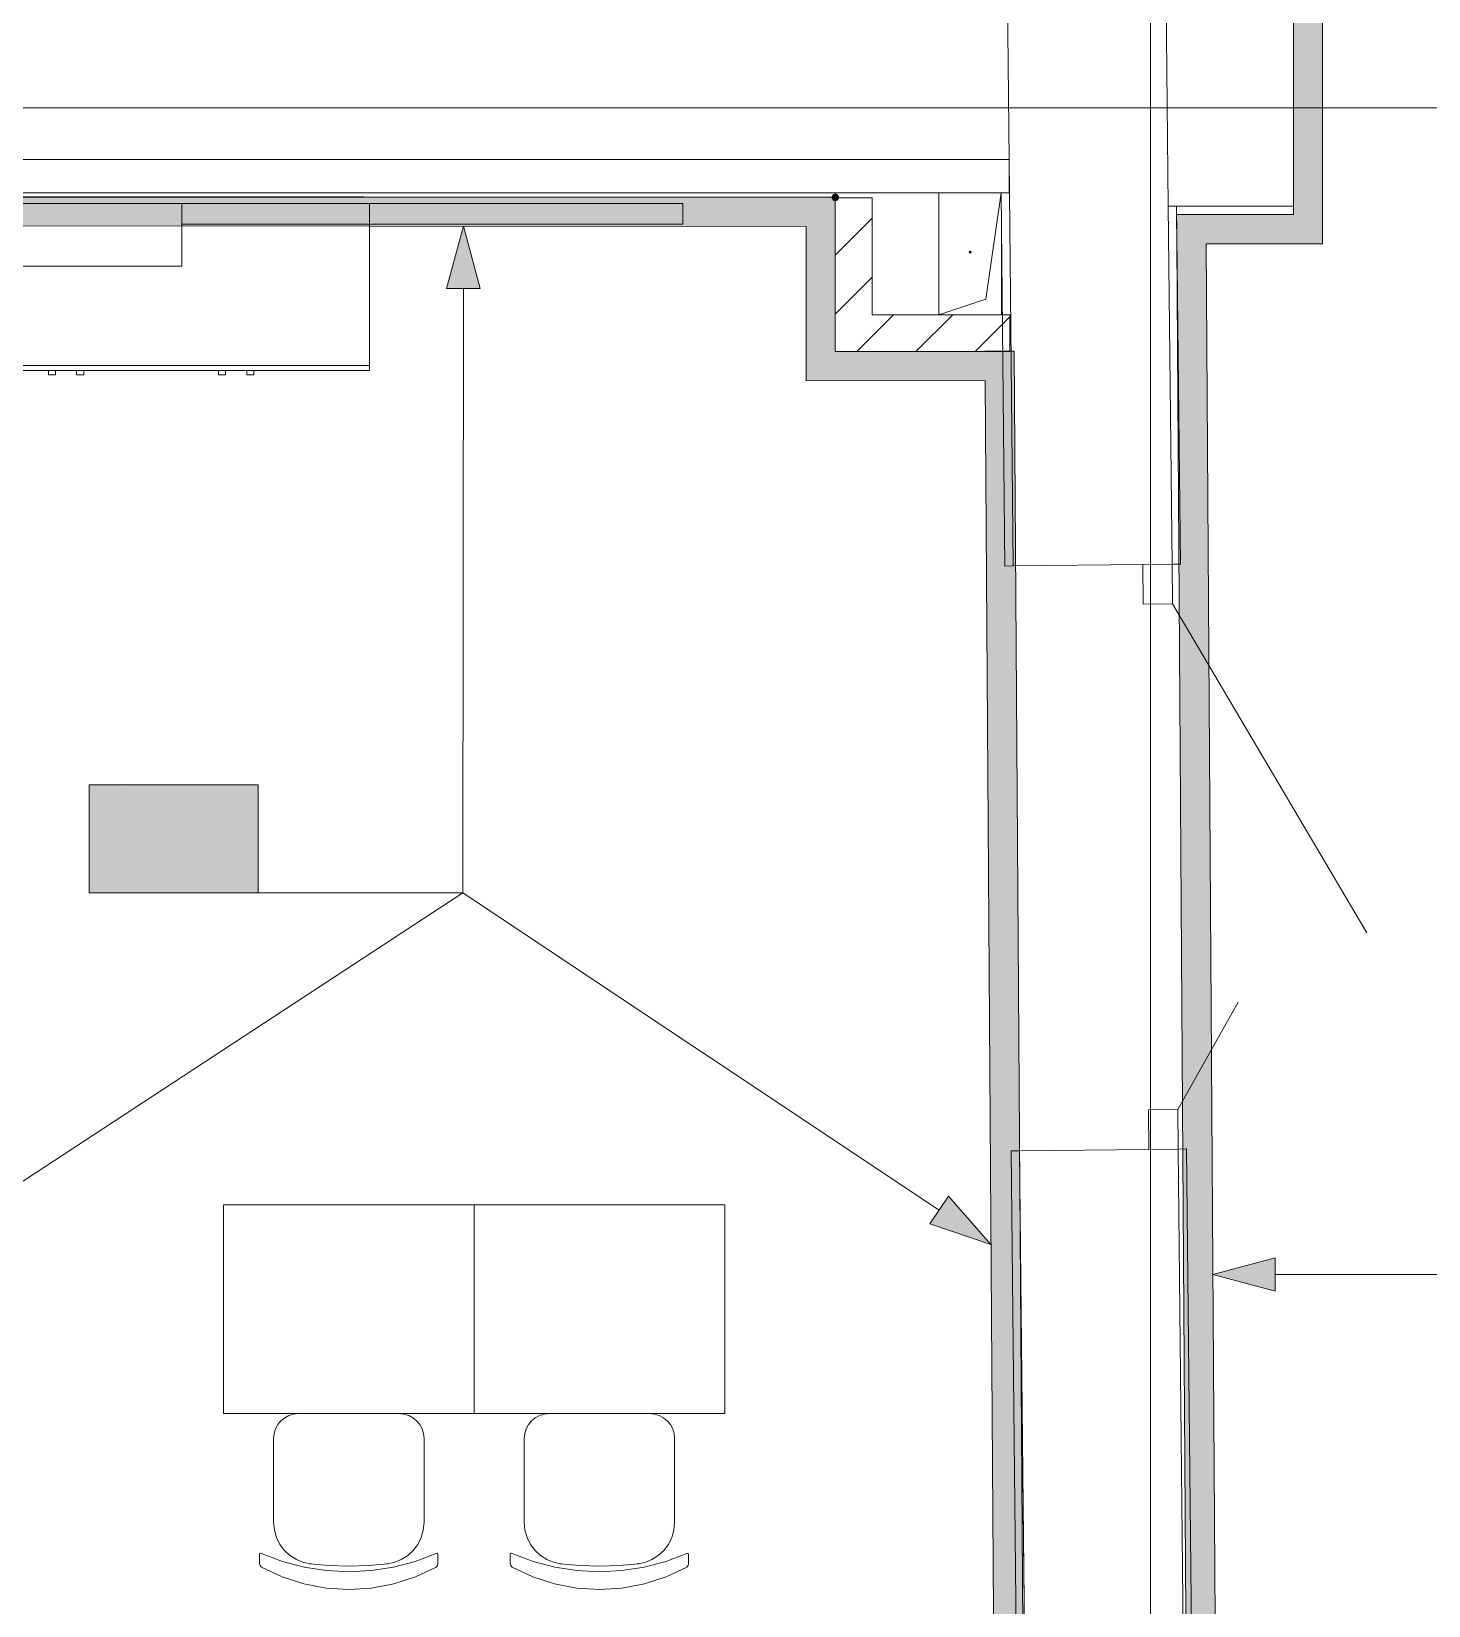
# Model space of a CAD drawing. Header units: millimetres. Extents: x 0 to 1189, y 0 to 841.
# Drawn here: x 276.89 to 310.33, y 454.52 to 492.2 of the extents above; entities that cross this region are included whole.
import ezdxf

# ---------------------------------------------------------------- set-up
doc = ezdxf.new("R2010")
doc.units = ezdxf.units.MM

msp = doc.modelspace()

# ---------------------------------------------------------------- hatches: boundary and pattern name
at = {"true_color": 0xf1d696}
h = msp.add_hatch(color=41, dxfattribs=at)
h.dxf.hatch_style = 2
h.paths.add_polyline_path([(307.79747, 487.821516), (307.097469, 487.821516), (307.097469, 493.921525), (307.79747, 493.921525)])
h = msp.add_hatch(color=41, dxfattribs=at)
h.dxf.hatch_style = 2
h.paths.add_polyline_path([(243.195372, 487.574516), (243.195372, 488.274517), (295.430451, 488.236517), (295.430451, 487.536516)])
at = {"true_color": 0x999999}
h = msp.add_hatch(color=253, dxfattribs=at)
h.dxf.hatch_style = 2
h.paths.add_polyline_path([(292.483447, 488.085516), (292.483447, 487.585516), (280.483429, 487.585516), (280.483429, 488.085516)])
at = {"true_color": 0xf1d696}
h = msp.add_hatch(color=41, dxfattribs=at)
h.dxf.hatch_style = 2
h.paths.add_polyline_path([(295.430451, 487.536516), (295.430451, 488.236517), (296.130452, 488.235517)])
h = msp.add_hatch(color=41, dxfattribs=at)
h.dxf.hatch_style = 2
h.paths.add_polyline_path([(295.430451, 487.536516), (296.130452, 488.234517), (296.130452, 487.535516)])
h = msp.add_hatch(color=7)
h.dxf.hatch_style = 2
h.paths.add_polyline_path([(296.040452, 488.222517), (296.06689, 488.158954), (296.130452, 488.132516), (296.194015, 488.158954), (296.220453, 488.222517), (296.220453, 488.235517), (296.194015, 488.299079), (296.130452, 488.325517), (296.06689, 488.299079), (296.040452, 488.235517)])
h = msp.add_hatch(color=41, dxfattribs=at)
h.dxf.hatch_style = 2
h.paths.add_polyline_path([(305.007466, 487.121515), (304.306465, 487.121515), (304.302465, 487.821516)])
h = msp.add_hatch(color=41, dxfattribs=at)
h.dxf.hatch_style = 2
h.paths.add_polyline_path([(304.302465, 487.821516), (305.002466, 487.821516), (305.007466, 487.121515)])
h = msp.add_hatch(color=41, dxfattribs=at)
h.dxf.hatch_style = 2
h.paths.add_polyline_path([(305.007466, 487.121515), (305.002466, 487.821516), (307.097469, 487.821516), (307.097469, 487.121515)])
h = msp.add_hatch(color=41, dxfattribs=at)
h.dxf.hatch_style = 2
h.paths.add_polyline_path([(307.097469, 487.821516), (307.79747, 487.121515), (307.097469, 487.121515)])
h = msp.add_hatch(color=41, dxfattribs=at)
h.dxf.hatch_style = 2
h.paths.add_polyline_path([(307.79747, 487.821516), (307.79747, 487.121515), (307.097469, 487.821516)])
at = {"true_color": 0x0077b0}
h = msp.add_hatch(color=144, dxfattribs=at)
h.dxf.hatch_style = 2
h.paths.add_polyline_path([(287.228439, 487.542516), (287.626439, 486.048513), (286.826438, 486.049513)])
at = {"true_color": 0xf1d696}
h = msp.add_hatch(color=41, dxfattribs=at)
h.dxf.hatch_style = 2
h.paths.add_polyline_path([(295.430451, 487.536516), (296.130452, 487.535516), (296.130452, 484.539511), (295.430451, 484.537511)])
h = msp.add_hatch(color=41, dxfattribs=at)
h.dxf.hatch_style = 2
h.paths.add_polyline_path([(305.741467, 374.821343), (305.041466, 374.821343), (304.306465, 487.121515), (305.007466, 487.121515)])
h = msp.add_hatch(color=41, dxfattribs=at)
h.dxf.hatch_style = 2
h.paths.add_polyline_path([(296.130452, 484.539511), (295.430451, 483.83751), (295.430451, 484.537511)])
h = msp.add_hatch(color=41, dxfattribs=at)
h.dxf.hatch_style = 2
h.paths.add_polyline_path([(296.130452, 484.539511), (296.130452, 483.83951), (295.430451, 483.83751)])
h = msp.add_hatch(color=41, dxfattribs=at)
h.dxf.hatch_style = 2
h.paths.add_polyline_path([(296.130452, 484.539511), (299.710458, 484.547511), (299.715458, 483.84751), (296.130452, 483.83951)])
h = msp.add_hatch(color=41, dxfattribs=at)
h.dxf.hatch_style = 2
h.paths.add_polyline_path([(299.710458, 484.547511), (300.410459, 484.549511), (299.715458, 483.84751)])
h = msp.add_hatch(color=41, dxfattribs=at)
h.dxf.hatch_style = 2
h.paths.add_polyline_path([(300.407459, 484.546511), (300.415459, 483.84951), (299.715458, 483.84751)])
h = msp.add_hatch(color=41, dxfattribs=at)
h.dxf.hatch_style = 2
h.paths.add_polyline_path([(299.715458, 483.84751), (300.415459, 483.84951), (300.92746, 408.844395), (300.227459, 408.844395)])
at = {"true_color": 0xffffff}
h = msp.add_hatch(color=7, dxfattribs=at)
h.dxf.hatch_style = 2
h.paths.add_polyline_path([(278.270425, 474.167495), (282.311431, 474.167495), (282.311431, 471.579491), (278.270425, 471.579491)])
h = msp.add_hatch(color=7, dxfattribs=at)
h.dxf.hatch_style = 2
h.paths.add_polyline_path([(278.270425, 474.167495), (282.311431, 474.167495), (282.311431, 471.579491), (278.270425, 471.579491)])
h = msp.add_hatch(color=7, dxfattribs=at)
h.dxf.hatch_style = 2
h.paths.add_polyline_path([(278.270425, 474.167495), (282.311431, 474.167495), (282.311431, 471.579491), (278.270425, 471.579491)])
at = {"true_color": 0x0077b0}
h = msp.add_hatch(color=144, dxfattribs=at)
h.paths.add_polyline_path([(279.481475, 472.771697), (279.481475, 473.578676), (279.451985, 473.735359), (279.362963, 473.866411), (279.234324, 473.952814), (279.077985, 473.982166), (278.921509, 473.952814), (278.790251, 473.866411), (278.702814, 473.735359), (278.674496, 473.578676), (278.674496, 472.771697), (278.702814, 472.615359), (278.790251, 472.486719), (278.921509, 472.397698), (279.077985, 472.368208), (279.234324, 472.397698), (279.362963, 472.486719), (279.451985, 472.615359)])
h.paths.add_polyline_path([(279.682117, 472.771697), (279.670964, 472.651041), (279.637538, 472.539015), (279.581891, 472.435981), (279.504075, 472.342301), (279.412306, 472.265001), (279.310253, 472.210491), (279.198589, 472.178202), (279.077985, 472.167565), (278.956253, 472.178202), (278.844545, 472.210491), (278.742347, 472.265001), (278.64914, 472.342301), (278.57141, 472.435981), (278.515952, 472.539015), (278.482716, 472.651041), (278.471648, 472.771697), (278.471648, 473.578676), (278.482716, 473.700409), (278.515952, 473.812116), (278.57141, 473.914315), (278.64914, 474.007522), (278.742347, 474.085338), (278.844545, 474.140985), (278.956253, 474.174411), (279.077985, 474.185564), (279.198641, 474.174454), (279.310667, 474.141329), (279.413701, 474.086501), (279.507382, 474.010278), (279.583286, 473.91664), (279.637951, 473.813494), (279.671015, 473.700839), (279.682117, 473.578676)])
h = msp.add_hatch(color=144, dxfattribs=at)
h.paths.add_polyline_path([(279.481475, 472.771697), (279.481475, 473.578676), (279.451985, 473.735359), (279.362963, 473.866411), (279.234324, 473.952814), (279.077985, 473.982166), (278.921509, 473.952814), (278.790251, 473.866411), (278.702814, 473.735359), (278.674496, 473.578676), (278.674496, 472.771697), (278.702814, 472.615359), (278.790251, 472.486719), (278.921509, 472.397698), (279.077985, 472.368208), (279.234324, 472.397698), (279.362963, 472.486719), (279.451985, 472.615359)])
h.paths.add_polyline_path([(279.682117, 472.771697), (279.670964, 472.651041), (279.637538, 472.539015), (279.581891, 472.435981), (279.504075, 472.342301), (279.412306, 472.265001), (279.310253, 472.210491), (279.198589, 472.178202), (279.077985, 472.167565), (278.956253, 472.178202), (278.844545, 472.210491), (278.742347, 472.265001), (278.64914, 472.342301), (278.57141, 472.435981), (278.515952, 472.539015), (278.482716, 472.651041), (278.471648, 472.771697), (278.471648, 473.578676), (278.482716, 473.700409), (278.515952, 473.812116), (278.57141, 473.914315), (278.64914, 474.007522), (278.742347, 474.085338), (278.844545, 474.140985), (278.956253, 474.174411), (279.077985, 474.185564), (279.198641, 474.174454), (279.310667, 474.141329), (279.413701, 474.086501), (279.507382, 474.010278), (279.583286, 473.91664), (279.637951, 473.813494), (279.671015, 473.700839), (279.682117, 473.578676)])
h = msp.add_hatch(color=144, dxfattribs=at)
h.paths.add_polyline_path([(279.481475, 472.771697), (279.481475, 473.578676), (279.451985, 473.735359), (279.362963, 473.866411), (279.234324, 473.952814), (279.077985, 473.982166), (278.921509, 473.952814), (278.790251, 473.866411), (278.702814, 473.735359), (278.674496, 473.578676), (278.674496, 472.771697), (278.702814, 472.615359), (278.790251, 472.486719), (278.921509, 472.397698), (279.077985, 472.368208), (279.234324, 472.397698), (279.362963, 472.486719), (279.451985, 472.615359)])
h.paths.add_polyline_path([(279.682117, 472.771697), (279.670964, 472.651041), (279.637538, 472.539015), (279.581891, 472.435981), (279.504075, 472.342301), (279.412306, 472.265001), (279.310253, 472.210491), (279.198589, 472.178202), (279.077985, 472.167565), (278.956253, 472.178202), (278.844545, 472.210491), (278.742347, 472.265001), (278.64914, 472.342301), (278.57141, 472.435981), (278.515952, 472.539015), (278.482716, 472.651041), (278.471648, 472.771697), (278.471648, 473.578676), (278.482716, 473.700409), (278.515952, 473.812116), (278.57141, 473.914315), (278.64914, 474.007522), (278.742347, 474.085338), (278.844545, 474.140985), (278.956253, 474.174411), (279.077985, 474.185564), (279.198641, 474.174454), (279.310667, 474.141329), (279.413701, 474.086501), (279.507382, 474.010278), (279.583286, 473.91664), (279.637951, 473.813494), (279.671015, 473.700839), (279.682117, 473.578676)])
h = msp.add_hatch(color=144, dxfattribs=at)
h.dxf.hatch_style = 2
h.paths.add_polyline_path([(281.904594, 473.841055), (281.673084, 473.609544), (281.602529, 473.578676), (281.526392, 473.603963), (281.501105, 473.6801), (281.529217, 473.750656), (281.924438, 474.145877), (281.965228, 474.175229), (282.006018, 474.185564), (282.082155, 474.160002), (282.107442, 474.08359), (282.107442, 472.266233), (282.082155, 472.191474), (282.006018, 472.167565), (281.929881, 472.191474), (281.904594, 472.266233)])
h = msp.add_hatch(color=144, dxfattribs=at)
h.dxf.hatch_style = 2
h.paths.add_polyline_path([(281.904594, 473.841055), (281.673084, 473.609544), (281.602529, 473.578676), (281.526392, 473.603963), (281.501105, 473.6801), (281.529217, 473.750656), (281.924438, 474.145877), (281.965228, 474.175229), (282.006018, 474.185564), (282.082155, 474.160002), (282.107442, 474.08359), (282.107442, 472.266233), (282.082155, 472.191474), (282.006018, 472.167565), (281.929881, 472.191474), (281.904594, 472.266233)])
h = msp.add_hatch(color=144, dxfattribs=at)
h.dxf.hatch_style = 2
h.paths.add_polyline_path([(281.904594, 473.841055), (281.673084, 473.609544), (281.602529, 473.578676), (281.526392, 473.603963), (281.501105, 473.6801), (281.529217, 473.750656), (281.924438, 474.145877), (281.965228, 474.175229), (282.006018, 474.185564), (282.082155, 474.160002), (282.107442, 474.08359), (282.107442, 472.266233), (282.082155, 472.191474), (282.006018, 472.167565), (281.929881, 472.191474), (281.904594, 472.266233)])
h = msp.add_hatch(color=144, dxfattribs=at)
h.dxf.hatch_style = 2
h.paths.add_polyline_path([(280.995015, 472.669722), (280.188036, 472.669722), (280.111899, 472.695285), (280.086612, 472.771697), (280.111899, 472.847834), (280.188036, 472.873121), (280.995015, 472.873121), (281.071152, 472.847834), (281.096439, 472.771697), (281.071152, 472.695285)])
h = msp.add_hatch(color=144, dxfattribs=at)
h.dxf.hatch_style = 2
h.paths.add_polyline_path([(280.995015, 472.669722), (280.188036, 472.669722), (280.111899, 472.695285), (280.086612, 472.771697), (280.111899, 472.847834), (280.188036, 472.873121), (280.995015, 472.873121), (281.071152, 472.847834), (281.096439, 472.771697), (281.071152, 472.695285)])
h = msp.add_hatch(color=144, dxfattribs=at)
h.dxf.hatch_style = 2
h.paths.add_polyline_path([(280.995015, 472.669722), (280.188036, 472.669722), (280.111899, 472.695285), (280.086612, 472.771697), (280.111899, 472.847834), (280.188036, 472.873121), (280.995015, 472.873121), (281.071152, 472.847834), (281.096439, 472.771697), (281.071152, 472.695285)])
h = msp.add_hatch(color=144, dxfattribs=at)
h.dxf.hatch_style = 2
h.paths.add_polyline_path([(299.856458, 463.159478), (298.392456, 463.654479), (298.836457, 464.32048)])
h = msp.add_hatch(color=144, dxfattribs=at)
h.dxf.hatch_style = 2
h.paths.add_polyline_path([(305.168466, 462.444477), (306.661469, 462.844478), (306.661469, 462.044477)])

# ---------------------------------------------------------------- linework, layer by layer
at = {"color": 7, "lineweight": 0}
for points in [[(303.672464, 237.628134), (303.672464, 730.151886)], [(307.097469, 493.921525), (307.097469, 487.821516)], [(307.097469, 488.021516), (307.097469, 493.721525)], [(307.79747, 487.121515), (307.79747, 493.921525)], [(202.529309, 490.37152), (863.72632, 490.37152)], [(240.423367, 489.135518), (300.290459, 489.135518)], [(300.290459, 489.135518), (300.391459, 479.407503)], [(300.290459, 488.335517), (300.290459, 489.135518)], [(240.423367, 488.335517), (300.290459, 488.335517)], [(295.430451, 488.236517), (242.49537, 488.275517)], [(296.130452, 488.235517), (242.49537, 488.235517)], [(296.130452, 488.235517), (295.430451, 488.236517)], [(296.130452, 484.539511), (296.130452, 488.235517)], [(296.130452, 488.222517), (296.130452, 484.539511)], [(297.010454, 488.222517), (296.130452, 488.222517)], [(297.010454, 485.419512), (297.010454, 488.222517)], [(298.610456, 485.419512), (298.610456, 488.335517)], [(298.610456, 488.335517), (298.610456, 485.419512)], [(300.098458, 488.335517), (299.735458, 485.794513)], [(300.298459, 488.335517), (300.098458, 488.333517)], [(300.098458, 488.333517), (300.191459, 479.405503)], [(300.391459, 479.407503), (300.298459, 488.335517)], [(304.302465, 488.023516), (304.102465, 488.021516)], [(304.102465, 488.021516), (307.097469, 488.021516)], [(304.191465, 479.446503), (304.102465, 488.021516)], [(304.391465, 479.448503), (304.302465, 488.023516)], [(307.097469, 488.021516), (304.302465, 488.021516)], [(304.302465, 488.021516), (304.302465, 487.821516)], [(307.097469, 487.821516), (307.097469, 488.021516)], [(304.302465, 487.821516), (307.097469, 487.821516)], [(304.302465, 487.821516), (304.306465, 487.121515)], [(307.097469, 487.821516), (304.302465, 487.821516)], [(243.195372, 487.574516), (295.430451, 487.536516)], [(295.430451, 487.536516), (295.430451, 484.537511)], [(300.110459, 487.227515), (300.110459, 485.419512)], [(300.110459, 485.419512), (300.110459, 487.227515)], [(299.335457, 486.919515), (299.360457, 486.944515), (299.385457, 486.919515)], [(299.335457, 486.919515), (299.347457, 486.941515)], [(299.385457, 486.919515), (299.360457, 486.894515), (299.335457, 486.919515)], [(299.384457, 486.912515), (299.360457, 486.894515), (299.347457, 486.897515)], [(299.360457, 486.944515), (299.384457, 486.925515)], [(304.306465, 487.121515), (305.045466, 374.121342)], [(305.006466, 487.121515), (307.097469, 487.121515)], [(305.741467, 374.821343), (305.006466, 487.121515)], [(307.79747, 487.121515), (307.097469, 487.121515)], [(299.735458, 485.794513), (298.610456, 485.419512)], [(300.310459, 485.419512), (297.010454, 485.419512)], [(300.310459, 484.539511), (300.310459, 485.419512)], [(295.430451, 483.83751), (295.430451, 484.537511)], [(299.710458, 484.547511), (296.130452, 484.539511)], [(296.130452, 484.539511), (300.310459, 484.539511)], [(300.410459, 484.549511), (299.710458, 484.547511)], [(300.93246, 408.144394), (300.410459, 484.549511)], [(295.430451, 483.83751), (299.715458, 483.84751)], [(299.715458, 483.84751), (300.223459, 409.544396)], [(300.191459, 479.405503), (300.391459, 479.407503)], [(300.391459, 479.407503), (303.491464, 479.439503)], [(304.191465, 479.446503), (303.491464, 479.439503)], [(303.491464, 479.439503), (303.501464, 478.489502)], [(304.191465, 479.446503), (304.391465, 479.448503)], [(304.201465, 478.496502), (304.191465, 479.446503)], [(303.501464, 478.489502), (304.201465, 478.496502)], [(304.201465, 478.496502), (308.858472, 470.62049)], [(304.327465, 466.397483), (305.775467, 468.967487)], [(304.327465, 466.397483), (303.627464, 466.390483)], [(303.627464, 466.390483), (303.637464, 465.440482)], [(304.337465, 465.447482), (304.327465, 466.397483)], [(300.537459, 465.407482), (300.337459, 465.405482)], [(300.337459, 465.405482), (300.94546, 406.951392)], [(303.637464, 465.440482), (300.537459, 465.407482)], [(300.537459, 465.407482), (301.14646, 406.846392)], [(300.618459, 457.61847), (300.537459, 465.407482)], [(303.637464, 465.440482), (304.337465, 465.447482)], [(304.537465, 465.449482), (304.337465, 465.447482)], [(304.337465, 465.447482), (304.946466, 406.886392)], [(305.147466, 406.768392), (304.537465, 465.449482)], [(301.14446, 406.966392), (300.618459, 457.61847)]]:
    msp.add_lwpolyline(points, dxfattribs=at)
at = {"color": 8, "lineweight": 0, "true_color": 0x7f7f7f}
for points in [[(300.290459, 489.135518), (300.242459, 493.721525)], [(304.043465, 493.721525), (304.102465, 488.021516)]]:
    msp.add_lwpolyline(points, dxfattribs=at)
at = {"color": 253, "lineweight": 0, "true_color": 0x999999}
for points in [[(260.483398, 488.085516), (280.483429, 488.085516)], [(284.983435, 488.085516), (270.483413, 488.085516)], [(280.483429, 488.085516), (280.483429, 486.585514)], [(280.483429, 487.585516), (280.483429, 488.085516)], [(280.483429, 488.085516), (292.483447, 488.085516)], [(284.983435, 484.08551), (284.983435, 488.085516)], [(292.483447, 488.085516), (292.483447, 487.585516)], [(292.483447, 487.585516), (280.483429, 487.585516)], [(280.483429, 486.585514), (260.483398, 486.585514)], [(270.483413, 484.20551), (284.983435, 484.20551)], [(270.483413, 484.08551), (284.983435, 484.08551)], [(277.466424, 484.08551), (277.292424, 484.08551)], [(277.292424, 484.08551), (277.292424, 483.98351)], [(277.292424, 483.98351), (277.466424, 483.98351)], [(277.466424, 483.98351), (277.466424, 484.08551)], [(278.142425, 484.08551), (277.969425, 484.08551)], [(277.969425, 484.08551), (277.969425, 483.98351)], [(277.969425, 483.98351), (278.142425, 483.98351)], [(278.142425, 483.98351), (278.142425, 484.08551)], [(281.53643, 484.08551), (281.36243, 484.08551)], [(281.36243, 484.08551), (281.36243, 483.98351)], [(281.36243, 483.98351), (281.53643, 483.98351)], [(281.53643, 483.98351), (281.53643, 484.08551)], [(282.213431, 484.08551), (282.039431, 484.08551)], [(282.039431, 484.08551), (282.039431, 483.98351)], [(282.039431, 483.98351), (282.213431, 483.98351)], [(282.213431, 483.98351), (282.213431, 484.08551)], [(281.48343, 459.115472), (281.48343, 464.11548)], [(281.48343, 464.11548), (287.483439, 464.11548)], [(287.483439, 464.11548), (287.483439, 459.115472)], [(287.483439, 459.115472), (287.483439, 464.11548)], [(287.483439, 464.11548), (293.483448, 464.11548)], [(293.483448, 464.11548), (293.483448, 459.115472)], [(287.483439, 459.115472), (281.48343, 459.115472)], [(282.684432, 458.515471), (282.696637, 458.636286), (282.731635, 458.748862), (282.787, 458.850774), (282.860307, 458.939597), (282.94913, 459.012904), (283.051042, 459.068269), (283.163618, 459.103267), (283.284433, 459.115472)], [(282.684432, 458.515471), (282.696637, 458.636286), (282.731635, 458.748862), (282.787, 458.850774), (282.860307, 458.939597), (282.94913, 459.012904), (283.051042, 459.068269), (283.163618, 459.103267), (283.284433, 459.115472)], [(283.283433, 459.115472), (285.684436, 459.115472)], [(283.283433, 459.115472), (285.684436, 459.115472)], [(285.684436, 459.115472), (285.805251, 459.103267), (285.917827, 459.068269), (286.01974, 459.012904), (286.108562, 458.939597), (286.181869, 458.850774), (286.237234, 458.748862), (286.272232, 458.636286), (286.284437, 458.515471)], [(285.684436, 459.115472), (285.805251, 459.103267), (285.917827, 459.068269), (286.01974, 459.012904), (286.108562, 458.939597), (286.181869, 458.850774), (286.237234, 458.748862), (286.272232, 458.636286), (286.284437, 458.515471)], [(293.483448, 459.115472), (287.483439, 459.115472)], [(288.684441, 458.515471), (288.696646, 458.636286), (288.731644, 458.748862), (288.78701, 458.850774), (288.860316, 458.939597), (288.949139, 459.012904), (289.051051, 459.068269), (289.163627, 459.103267), (289.284442, 459.115472)], [(288.684441, 458.515471), (288.696646, 458.636286), (288.731644, 458.748862), (288.78701, 458.850774), (288.860316, 458.939597), (288.949139, 459.012904), (289.051051, 459.068269), (289.163627, 459.103267), (289.284442, 459.115472)], [(289.283442, 459.115472), (291.684446, 459.115472)], [(289.283442, 459.115472), (291.684446, 459.115472)], [(291.684446, 459.115472), (291.80526, 459.103267), (291.917837, 459.068269), (292.019749, 459.012904), (292.108571, 458.939597), (292.181878, 458.850774), (292.237243, 458.748862), (292.272241, 458.636286), (292.284447, 458.515471)], [(291.684446, 459.115472), (291.80526, 459.103267), (291.917837, 459.068269), (292.019749, 459.012904), (292.108571, 458.939597), (292.181878, 458.850774), (292.237243, 458.748862), (292.272241, 458.636286), (292.284447, 458.515471)], [(282.684432, 458.515471), (282.684432, 456.512468)], [(282.684432, 458.515471), (282.684432, 456.512468)], [(286.284437, 458.515471), (286.284437, 456.512468)], [(286.284437, 458.515471), (286.284437, 456.512468)], [(288.684441, 458.515471), (288.684441, 456.512468)], [(288.684441, 458.515471), (288.684441, 456.512468)], [(292.284447, 458.515471), (292.284447, 456.512468)], [(292.284447, 458.515471), (292.284447, 456.512468)], [(283.584433, 455.517467), (283.399048, 455.553781), (283.22823, 455.62217), (283.075106, 455.719176), (282.942807, 455.841342), (282.834461, 455.985211), (282.753198, 456.147327), (282.702145, 456.324232), (282.684432, 456.512468)], [(283.584433, 455.517467), (283.399048, 455.553781), (283.22823, 455.62217), (283.075106, 455.719176), (282.942807, 455.841342), (282.834461, 455.985211), (282.753198, 456.147327), (282.702145, 456.324232), (282.684432, 456.512468)], [(286.284437, 456.512468), (286.266724, 456.324232), (286.215672, 456.147327), (286.134408, 455.985211), (286.026062, 455.841342), (285.893763, 455.719176), (285.74064, 455.62217), (285.569821, 455.553781), (285.384436, 455.517467)], [(286.284437, 456.512468), (286.266724, 456.324232), (286.215672, 456.147327), (286.134408, 455.985211), (286.026062, 455.841342), (285.893763, 455.719176), (285.74064, 455.62217), (285.569821, 455.553781), (285.384436, 455.517467)], [(289.584442, 455.517467), (289.399057, 455.553781), (289.228239, 455.62217), (289.075115, 455.719176), (288.942816, 455.841342), (288.834471, 455.985211), (288.753207, 456.147327), (288.702154, 456.324232), (288.684441, 456.512468)], [(289.584442, 455.517467), (289.399057, 455.553781), (289.228239, 455.62217), (289.075115, 455.719176), (288.942816, 455.841342), (288.834471, 455.985211), (288.753207, 456.147327), (288.702154, 456.324232), (288.684441, 456.512468)], [(292.284447, 456.512468), (292.266734, 456.324232), (292.215681, 456.147327), (292.134417, 455.985211), (292.026071, 455.841342), (291.893772, 455.719176), (291.740649, 455.62217), (291.56983, 455.553781), (291.384445, 455.517467)], [(292.284447, 456.512468), (292.266734, 456.324232), (292.215681, 456.147327), (292.134417, 455.985211), (292.026071, 455.841342), (291.893772, 455.719176), (291.740649, 455.62217), (291.56983, 455.553781), (291.384445, 455.517467)], [(282.349431, 455.741467), (282.358056, 455.762842), (282.379431, 455.771467), (282.392431, 455.768467)], [(282.349431, 455.741467), (282.358056, 455.762842), (282.379431, 455.771467), (282.392431, 455.768467)], [(282.349431, 455.525467), (282.349431, 455.741467)], [(282.349431, 455.525467), (282.349431, 455.741467)], [(286.576438, 455.768467), (286.072375, 455.578107), (285.552936, 455.441092), (285.022248, 455.358263), (284.484435, 455.330466), (283.946621, 455.358263), (283.415933, 455.441092), (282.896495, 455.578107), (282.392431, 455.768467)], [(286.576438, 455.768467), (286.072375, 455.578107), (285.552936, 455.441092), (285.022248, 455.358263), (284.484435, 455.330466), (283.946621, 455.358263), (283.415933, 455.441092), (282.896495, 455.578107), (282.392431, 455.768467)], [(286.576438, 455.768467), (286.589438, 455.771467), (286.610438, 455.762842), (286.619438, 455.741467)], [(286.576438, 455.768467), (286.589438, 455.771467), (286.610438, 455.762842), (286.619438, 455.741467)], [(286.619438, 455.525467), (286.619438, 455.741467)], [(286.619438, 455.525467), (286.619438, 455.741467)], [(288.349441, 455.741467), (288.358066, 455.762842), (288.379441, 455.771467), (288.392441, 455.768467)], [(288.349441, 455.741467), (288.358066, 455.762842), (288.379441, 455.771467), (288.392441, 455.768467)], [(288.349441, 455.525467), (288.349441, 455.741467)], [(288.349441, 455.525467), (288.349441, 455.741467)], [(292.576447, 455.768467), (292.072384, 455.578107), (291.552945, 455.441092), (291.022257, 455.358263), (290.484444, 455.330466), (289.94663, 455.358263), (289.415942, 455.441092), (288.896504, 455.578107), (288.392441, 455.768467)], [(292.576447, 455.768467), (292.072384, 455.578107), (291.552945, 455.441092), (291.022257, 455.358263), (290.484444, 455.330466), (289.94663, 455.358263), (289.415942, 455.441092), (288.896504, 455.578107), (288.392441, 455.768467)], [(292.576447, 455.768467), (292.589447, 455.771467), (292.610447, 455.762842), (292.619447, 455.741467)], [(292.576447, 455.768467), (292.589447, 455.771467), (292.610447, 455.762842), (292.619447, 455.741467)], [(292.619447, 455.525467), (292.619447, 455.741467)], [(292.619447, 455.525467), (292.619447, 455.741467)], [(282.396431, 455.440467), (282.362056, 455.476592), (282.349431, 455.525467)], [(282.396431, 455.440467), (282.362056, 455.476592), (282.349431, 455.525467)], [(286.572438, 455.440467), (286.079265, 455.206747), (285.562561, 455.037716), (285.028795, 454.935059), (284.484435, 454.900466), (283.939653, 454.935059), (283.405933, 455.037716), (282.889463, 455.206747), (282.396431, 455.440467)], [(286.572438, 455.440467), (286.079265, 455.206747), (285.562561, 455.037716), (285.028795, 454.935059), (284.484435, 454.900466), (283.939653, 454.935059), (283.405933, 455.037716), (282.889463, 455.206747), (282.396431, 455.440467)], [(285.425436, 455.522467), (284.955685, 455.480592), (284.484435, 455.466467), (284.012809, 455.480592), (283.543433, 455.522467)], [(285.425436, 455.522467), (284.955685, 455.480592), (284.484435, 455.466467), (284.012809, 455.480592), (283.543433, 455.522467)], [(286.619438, 455.525467), (286.606813, 455.476592), (286.572438, 455.440467)], [(286.619438, 455.525467), (286.606813, 455.476592), (286.572438, 455.440467)], [(288.396441, 455.440467), (288.362066, 455.476592), (288.349441, 455.525467)], [(288.396441, 455.440467), (288.362066, 455.476592), (288.349441, 455.525467)], [(292.572447, 455.440467), (292.079274, 455.206747), (291.56257, 455.037716), (291.028804, 454.935059), (290.484444, 454.900466), (289.939662, 454.935059), (289.405942, 455.037716), (288.889473, 455.206747), (288.396441, 455.440467)], [(292.572447, 455.440467), (292.079274, 455.206747), (291.56257, 455.037716), (291.028804, 454.935059), (290.484444, 454.900466), (289.939662, 454.935059), (289.405942, 455.037716), (288.889473, 455.206747), (288.396441, 455.440467)], [(291.425445, 455.522467), (290.955695, 455.480592), (290.484444, 455.466467), (290.012818, 455.480592), (289.543442, 455.522467)], [(291.425445, 455.522467), (290.955695, 455.480592), (290.484444, 455.466467), (290.012818, 455.480592), (289.543442, 455.522467)], [(292.619447, 455.525467), (292.606822, 455.476592), (292.572447, 455.440467)], [(292.619447, 455.525467), (292.606822, 455.476592), (292.572447, 455.440467)]]:
    msp.add_lwpolyline(points, dxfattribs=at)
at = {"color": 250, "lineweight": 0, "true_color": 0x353535}
for points in [[(296.130452, 486.850514), (297.010454, 487.730516)], [(296.130452, 485.436512), (297.010454, 486.316514)], [(296.647453, 484.539511), (297.527455, 485.419512)], [(298.061455, 484.539511), (298.941457, 485.419512)], [(299.476458, 484.539511), (300.310459, 485.373512)]]:
    msp.add_lwpolyline(points, dxfattribs=at)
at = {"color": 144, "lineweight": 0, "true_color": 0x0077b0}
for points in [[(287.228439, 487.542516), (286.826438, 486.049513)], [(287.228439, 487.542516), (287.626439, 486.048513)], [(287.626439, 486.048513), (286.826438, 486.049513)], [(287.226439, 486.049513), (287.216439, 471.579491)], [(278.270425, 474.167495), (282.311431, 474.167495)], [(278.270425, 471.579491), (278.270425, 474.167495)], [(278.270425, 474.167495), (282.311431, 474.167495)], [(278.270425, 471.579491), (278.270425, 474.167495)], [(278.270425, 474.167495), (282.311431, 474.167495)], [(278.270425, 471.579491), (278.270425, 474.167495)], [(282.311431, 474.167495), (282.311431, 471.579491)], [(282.311431, 474.167495), (282.311431, 471.579491)], [(282.311431, 474.167495), (282.311431, 471.579491)], [(244.444373, 443.552448), (287.216439, 471.579491)], [(282.311431, 471.579491), (278.270425, 471.579491)], [(282.311431, 471.579491), (278.270425, 471.579491)], [(282.311431, 471.579491), (278.270425, 471.579491)], [(287.216439, 471.579491), (282.311431, 471.579491)], [(287.216439, 471.579491), (282.311431, 471.579491)], [(287.216439, 471.579491), (282.311431, 471.579491)], [(298.614456, 463.98748), (287.216439, 471.579491)], [(298.392456, 463.654479), (298.836457, 464.32048)], [(299.856458, 463.159478), (298.836457, 464.32048)], [(299.856458, 463.159478), (298.392456, 463.654479)], [(305.168466, 462.444477), (306.661469, 462.844478)], [(306.661469, 462.844478), (306.661469, 462.044477)], [(305.168466, 462.444477), (306.661469, 462.044477)], [(306.661469, 462.444477), (308.619472, 462.444477)], [(308.619472, 462.444477), (316.453483, 462.448477)]]:
    msp.add_lwpolyline(points, dxfattribs=at)

doc.saveas('drawing.dxf')
